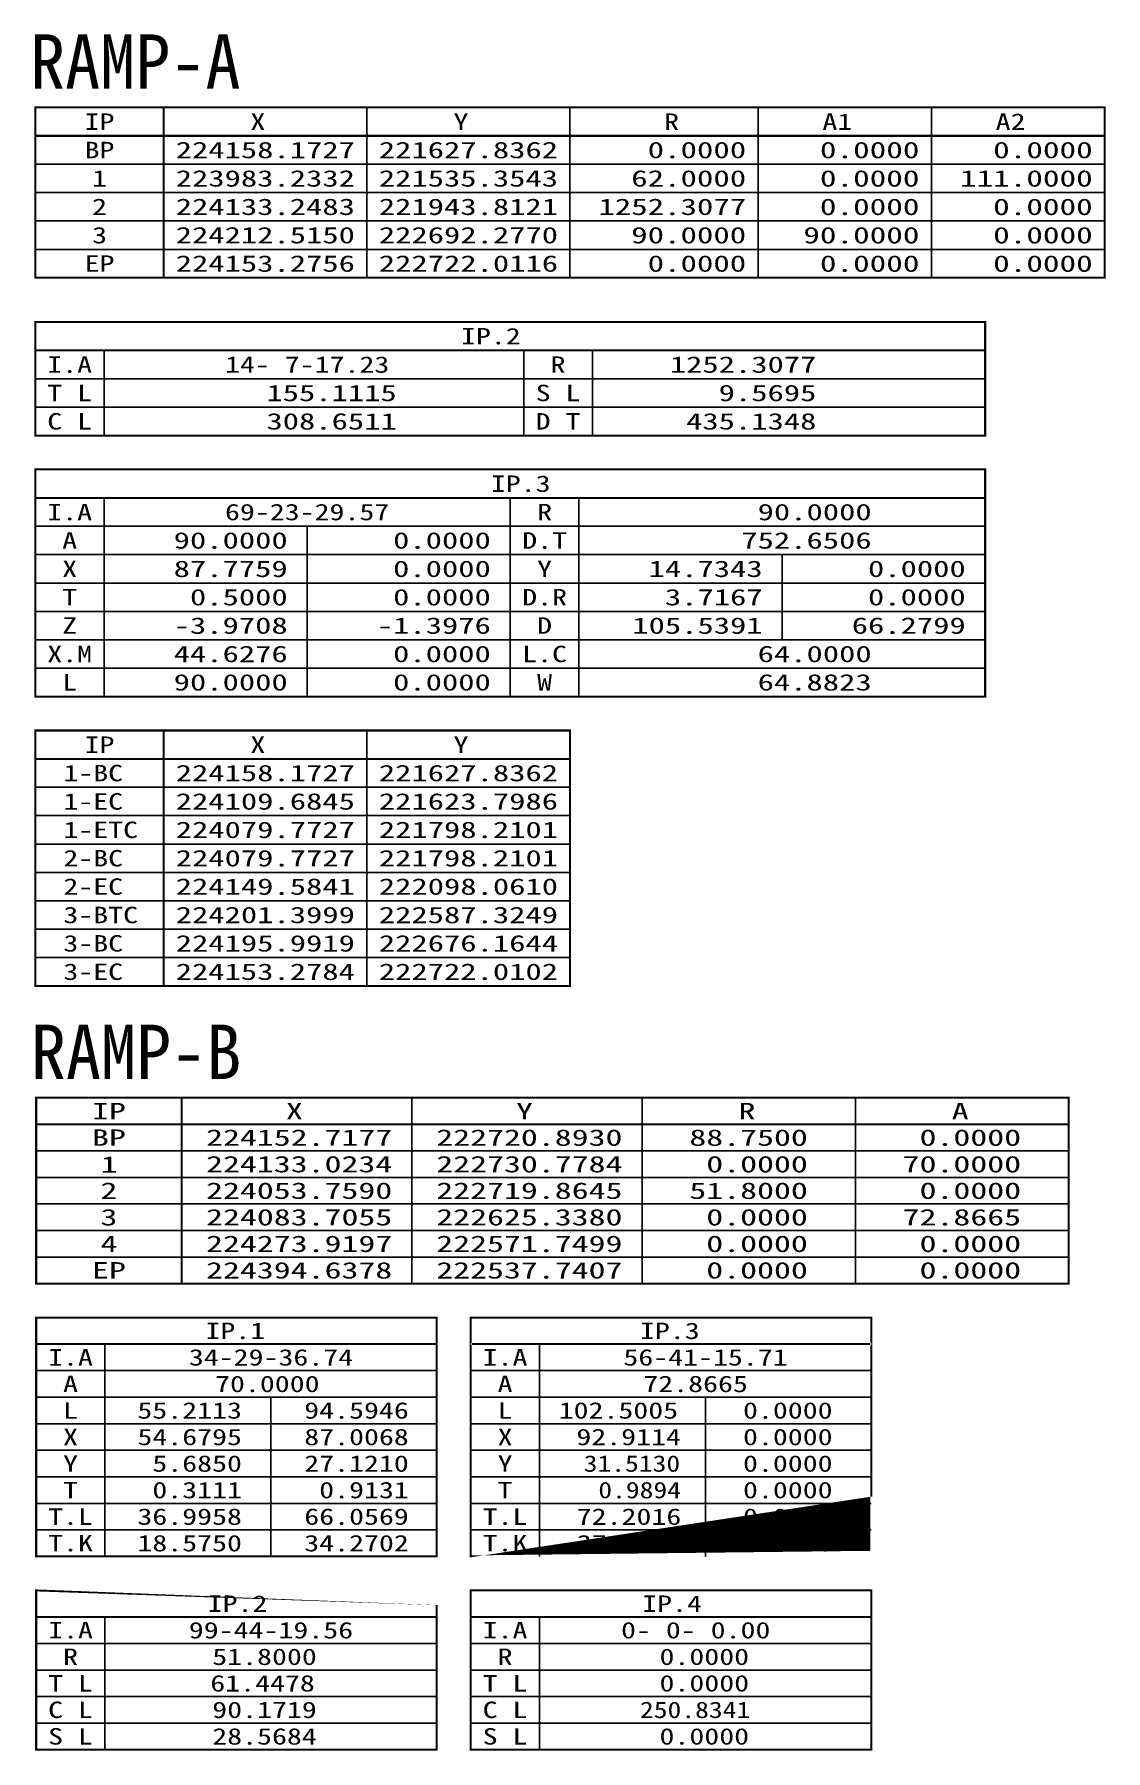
# Model space of a CAD drawing. Extents: x 221399 to 223677, y 223629 to 224581.
# Drawn here: x 223038 to 223354, y 224069 to 224575 of the extents above; entities that cross this region are included whole.
import ezdxf
from ezdxf.enums import TextEntityAlignment as Align

# ---------------------------------------------------------------- set-up
doc = ezdxf.new("R2010")
doc.units = 0
doc.header["$MEASUREMENT"] = 0
for name, color, linetype in [('CA-TABL-LIN1', 4, 'CONTINUOUS'), ('CA-TABL-LIN2', 1, 'CONTINUOUS'), ('CA-TABL-TEX1', 6, 'CONTINUOUS'), ('CA-TABL-TEX2', 3, 'CONTINUOUS'), ('CZ-TEX1', 6, 'CONTINUOUS')]:
    doc.layers.add(name, color=color, linetype=linetype)
doc.styles.add('GHS', font='DotumChe.ttf')

msp = doc.modelspace()

# ---------------------------------------------------------------- linework, layer by layer
at = {"layer": 'CA-TABL-LIN1'}
for points, const_width in [([(223353.6416223834, 224502.9861694011), (223038.6016223834, 224502.9861694011), (223038.6016223834, 224553.1461694011), (223353.6416223834, 224553.1461694011)], 0.6000000000000001), ([(223318.4416223834, 224456.5103410801), (223038.6016223834, 224456.5103410801), (223038.6016223834, 224489.9503410801), (223318.4416223834, 224489.9503410801)], 0.6000000000000001), ([(223318.4416223834, 224379.6303410801), (223038.6016223834, 224379.6303410801), (223038.6016223834, 224446.5103410801), (223318.4416223834, 224446.5103410801)], 0.6000000000000001), ([(223196.1216223834, 224294.3903410801), (223038.6016223834, 224294.3903410801), (223038.6016223834, 224369.6303410801), (223196.1216223834, 224369.6303410801)], 0.6000000000000001), ([(223038.8496547969, 224126.345676529), (223038.8496547969, 224196.7118303751), (223156.871366525, 224196.7118303753), (223156.871366525, 224126.3456765292)], 0.6), ([(223166.871366525, 224126.3456765291), (223166.871366525, 224196.7118303753), (223284.893078253, 224196.7118303753), (223284.8930782531, 224126.3456765293)], 0.6), ([(223038.8496547969, 224116.345676529), (223156.871366525, 224116.3456765292), (223156.8713665249, 224069.4349072985), (223038.8496547969, 224069.4349072984)], 0.6), ([(223166.871366525, 224116.3456765291), (223284.893078253, 224116.3456765292), (223284.893078253, 224069.4349072985), (223166.871366525, 224069.4349072984)], 0.6)]:
    msp.add_lwpolyline(points, close=True, dxfattribs=dict(at, const_width=const_width))
for points, const_width in [([(223038.6016223834, 224544.7861694011), (223353.6416223834, 224544.7861694011)], 0.6000000000000001), ([(223038.6016223834, 224481.5903410801), (223318.4416223834, 224481.5903410801)], 0.6000000000000001), ([(223038.6016223834, 224438.1503410801), (223318.4416223834, 224438.1503410801)], 0.6000000000000001), ([(223038.6016223834, 224361.2703410801), (223196.1216223834, 224361.2703410801)], 0.6000000000000001), ([(223038.8496547969, 224206.7118303752), (223038.849654797, 224261.4410611442), (223343.0451598528, 224261.4410611442), (223343.0451598529, 224206.7118303751), (223038.8496547969, 224206.7118303751)], 0.6000000000000001), ([(223038.849654797, 224253.6225996058), (223343.0451598528, 224253.6225996056)], 0.6000000000000001), ([(223038.8496547969, 224188.8933688367), (223156.871366525, 224188.8933688367)], 0.6), ([(223166.871366525, 224188.8933688368), (223284.893078253, 224188.8933688368)], 0.6), ([(223038.8496547969, 224108.5272149906), (223156.8713665249, 224108.5272149906)], 0.6), ([(223166.871366525, 224108.5272149907), (223284.893078253, 224108.5272149907)], 0.6)]:
    msp.add_lwpolyline(points, dxfattribs=dict(at, const_width=const_width))
at = {"layer": 'CA-TABL-LIN2'}
for p, q in [((223136.2816223834, 224553.1461694011), (223136.2816223834, 224502.9861694011)), ((223196.1216223834, 224553.1461694011), (223196.1216223834, 224502.9861694011)), ((223251.5616223834, 224553.1461694011), (223251.5616223834, 224502.9861694011)), ((223302.6016223834, 224553.1461694011), (223302.6016223834, 224502.9861694011)), ((223038.6016223834, 224536.4261694011), (223353.6416223834, 224536.4261694011)), ((223038.6016223834, 224528.0661694011), (223353.6416223834, 224528.0661694011)), ((223038.6016223834, 224519.7061694011), (223353.6416223834, 224519.7061694011)), ((223038.6016223834, 224511.3461694011), (223353.6416223834, 224511.3461694011)), ((223353.6416223834, 224502.9861694011), (223038.6016223834, 224502.9861694011)), ((223058.8416223834, 224481.5903410801), (223058.8416223834, 224456.5103410801)), ((223038.6016223834, 224473.2303410801), (223318.4416223834, 224473.2303410801)), ((223038.6016223834, 224464.8703410801), (223318.4416223834, 224464.8703410801)), ((223318.4416223834, 224456.5103410801), (223038.6016223834, 224456.5103410801)), ((223058.8416223834, 224438.1503410801), (223058.8416223834, 224379.6303410801)), ((223178.5216223834, 224438.1503410801), (223178.5216223834, 224379.6303410801)), ((223198.7616223833, 224438.1503410801), (223198.7616223833, 224379.6303410801)), ((223038.6016223834, 224429.7903410801), (223318.4416223834, 224429.7903410801)), ((223118.6816223834, 224429.7903410801), (223118.6816223834, 224379.6303410801)), ((223038.6016223834, 224421.4303410801), (223318.4416223834, 224421.4303410801)), ((223258.6016223834, 224421.4303410801), (223258.6016223834, 224396.3503410801)), ((223038.6016223834, 224413.0703410801), (223318.4416223834, 224413.0703410801)), ((223038.6016223834, 224404.7103410801), (223318.4416223834, 224404.7103410801)), ((223038.6016223834, 224396.3503410801), (223318.4416223834, 224396.3503410801)), ((223038.6016223834, 224387.9903410801), (223318.4416223834, 224387.9903410801)), ((223318.4416223834, 224379.6303410801), (223038.6016223834, 224379.6303410801)), ((223136.2816223834, 224369.6303410801), (223136.2816223834, 224294.3903410801)), ((223038.6016223834, 224352.9103410801), (223196.1216223834, 224352.9103410801)), ((223038.6016223834, 224344.5503410801), (223196.1216223834, 224344.5503410801)), ((223038.6016223834, 224336.1903410801), (223196.1216223834, 224336.1903410801)), ((223038.6016223834, 224327.8303410801), (223196.1216223834, 224327.8303410801)), ((223038.6016223834, 224319.4703410801), (223196.1216223834, 224319.4703410801)), ((223038.6016223834, 224311.1103410801), (223196.1216223834, 224311.1103410801)), ((223038.6016223834, 224302.7503410801), (223196.1216223834, 224302.7503410801)), ((223196.1216223834, 224294.3903410801), (223038.6016223834, 224294.3903410801)), ((223149.5568713911, 224261.4410611442), (223149.556871391, 224206.7118303751)), ((223217.377508584, 224261.4410611442), (223217.3775085838, 224206.711830375)), ((223280.2113342183, 224261.4410611443), (223280.2113342183, 224206.711830375)), ((223038.8496547969, 224245.8041380672), (223343.0451598528, 224245.8041380672)), ((223343.0451598528, 224237.9856765288), (223038.8496547969, 224237.9856765288)), ((223038.8496547969, 224237.9856765288), (223343.0451598528, 224237.9856765288)), ((223343.0451598528, 224230.1672149903), (223038.8496547969, 224230.1672149904)), ((223038.8496547969, 224230.1672149904), (223343.0451598528, 224230.1672149903)), ((223038.849654797, 224222.348753452), (223343.0451598528, 224222.3487534519)), ((223038.8496547969, 224214.5302919136), (223343.0451598528, 224214.5302919135)), ((223038.8496547969, 224181.0749072982), (223156.871366525, 224181.0749072981)), ((223166.871366525, 224181.0749072983), (223284.893078253, 224181.0749072983)), ((223038.8496547969, 224173.2564457598), (223156.871366525, 224173.2564457598)), ((223107.9808479963, 224173.2564457598), (223107.9808479964, 224126.3456765291)), ((223166.871366525, 224173.2564457599), (223284.893078253, 224173.2564457599)), ((223236.0025597244, 224173.2564457599), (223236.0025597244, 224126.3456765293)), ((223038.8496547969, 224165.4379842213), (223156.871366525, 224165.4379842214)), ((223166.871366525, 224165.4379842214), (223284.893078253, 224165.4379842215)), ((223038.8496547969, 224157.6195226829), (223156.871366525, 224157.6195226829)), ((223166.8713665249, 224157.619522683), (223284.893078253, 224157.6195226831)), ((223038.8496547969, 224149.8010611444), (223156.871366525, 224149.8010611445)), ((223166.871366525, 224149.8010611445), (223284.893078253, 224149.8010611446)), ((223038.8496547969, 224141.9825996059), (223156.871366525, 224141.982599606)), ((223166.8713665249, 224141.982599606), (223284.893078253, 224141.982599606)), ((223156.871366525, 224134.1641380675), (223038.8496547969, 224134.1641380675)), ((223038.8496547969, 224134.1641380675), (223156.8713665248, 224134.1641380676)), ((223166.871366525, 224134.1641380676), (223284.8930782528, 224134.1641380677)), ((223284.893078253, 224134.1641380676), (223166.871366525, 224134.1641380676)), ((223038.8496547969, 224100.7087534522), (223156.871366525, 224100.7087534521)), ((223166.871366525, 224100.7087534522), (223284.893078253, 224100.7087534521)), ((223038.8496547969, 224092.8902919137), (223156.871366525, 224092.8902919137)), ((223166.871366525, 224092.8902919137), (223284.893078253, 224092.8902919138)), ((223038.8496547969, 224085.0718303752), (223156.871366525, 224085.0718303753)), ((223166.871366525, 224085.0718303753), (223284.893078253, 224085.0718303754)), ((223038.8496547969, 224077.2533688368), (223156.871366525, 224077.2533688369)), ((223166.871366525, 224077.2533688369), (223284.893078253, 224077.2533688369))]:
    msp.add_line(p, q, dxfattribs=at)
at = {"layer": 'CA-TABL-LIN2', "const_width": 0.6000000000000001}
for points in [[(223076.4416223834, 224553.1461694011), (223076.4416223834, 224502.9861694011)], [(223076.4416223834, 224369.6303410801), (223076.4416223834, 224294.3903410801)], [(223081.7362341984, 224261.4410611442), (223081.7362341985, 224206.7118303751)]]:
    msp.add_lwpolyline(points, dxfattribs=at)
at = {"layer": 'CA-TABL-LIN2'}
for points in [[(223182.4816223834, 224481.5903410801), (223182.4816223834, 224456.5103410801)], [(223202.7216223834, 224481.5903410801), (223202.7216223834, 224456.5103410801)], [(223059.0903294679, 224188.8933688367), (223059.0903294679, 224126.3456765291)], [(223187.1120411959, 224188.8933688368), (223187.1120411959, 224126.3456765293)], [(223059.0903294678, 224108.5272149906), (223059.0903294678, 224069.4349072983)], [(223187.1120411958, 224108.5272149907), (223187.1120411958, 224069.4349072984)]]:
    msp.add_lwpolyline(points, dxfattribs=at)

# ---------------------------------------------------------------- texts
at = {"layer": 'CA-TABL-TEX1', "style": 'GHS'}
for s, height, width, p, p2 in [('IP', 4.840000000000001, 1.3334517045481, (223053.1216223834, 224546.5461694011), (223061.9216223834, 224546.5461694011)), ('X', 4.840000000000001, 1.33345170455251, (223101.9616223834, 224546.5461694011), (223106.3616223834, 224546.5461694011)), ('Y', 4.840000000000001, 1.33345170455251, (223161.8016223834, 224546.5461694011), (223166.2016223834, 224546.5461694011)), ('R', 4.840000000000001, 1.33345170454369, (223223.8416223834, 224546.5461694011), (223228.2416223834, 224546.5461694011)), ('A1', 4.840000000000001, 1.33345170454369, (223270.4816223834, 224546.5461694011), (223279.2816223834, 224546.5461694011)), ('A2', 4.840000000000001, 1.33345170454369, (223321.5216223834, 224546.5461694011), (223330.3216223834, 224546.5461694011)), ('IP.2', 4.840000000000001, 1.333451704545895, (223164.0016223834, 224483.3503410801), (223181.6016223834, 224483.3503410801)), ('IP.3', 4.840000000000001, 1.333451704545895, (223172.8016223834, 224439.9103410801), (223190.4016223834, 224439.9103410801)), ('IP', 4.840000000000001, 1.33345170454369, (223053.1216223834, 224363.0303410801), (223061.9216223834, 224363.0303410801)), ('X', 4.840000000000001, 1.33345170454369, (223101.9616223834, 224363.0303410801), (223106.3616223834, 224363.0303410801)), ('Y', 4.840000000000001, 1.33345170455251, (223161.8016223834, 224363.0303410801), (223166.2016223834, 224363.0303410801)), ('R', 4.840000000002329, 1.511289175642168, (223245.7618886952, 224255.1118303752), (223250.7487002536, 224255.1118303752)), ('A', 4.840000000002329, 1.511289175642168, (223308.5957143297, 224255.111830375), (223313.5825258881, 224255.111830375)), ('IP.1', 4.840000000002329, 1.333496153204031, (223088.7135114637, 224190.3825996059), (223106.314098134, 224190.3825996059)), ('IP.3', 4.840000000002329, 1.333496153206236, (223216.7352231918, 224190.382599606), (223234.335809862, 224190.382599606)), ('IP.4', 4.840000000002329, 1.333496153201826, (223217.3901527012, 224110.01644576), (223234.9907393714, 224110.01644576))]:
    msp.add_text(s, height=height, dxfattribs=dict(at, width=width)).set_placement(p, p2, align=Align.FIT)
for s, height, rotation, width, p, p2 in [('IP', 4.839999999990687, 359.9999999996656, 1.511289175619343, (223055.3061341611, 224255.111830375), (223065.2797572778, 224255.1118303749)), ('X', 4.839999999990687, 359.9999999986624, 1.511289175610522, (223112.4219576951, 224255.111830375), (223117.4087692534, 224255.1118303749)), ('Y', 4.840000000002329, 1.337549360626313e-09, 1.511289175598067, (223180.242594888, 224255.1118303749), (223185.2294064463, 224255.111830375)), ('IP.2', 4.840000000002329, 359.9999999998105, 1.333496153201826, (223089.3684409732, 224110.01644576), (223106.9690276434, 224110.0164457599))]:
    msp.add_text(s, height=height, rotation=rotation, dxfattribs=dict(at, width=width)).set_placement(p, p2, align=Align.FIT)
at = {"layer": 'CA-TABL-TEX2', "style": 'GHS'}
for s, height, width, p, p2 in [('BP', 4.840000000000001, 1.3334517045481, (223053.1216223834, 224538.1861694011), (223061.9216223834, 224538.1861694011)), ('224158.1727', 4.840000000000001, 1.45467458677734, (223079.9616223834, 224538.1861694011), (223132.7616223834, 224538.1861694011)), ('221627.8362', 4.840000000000001, 1.45467458677734, (223139.8016223834, 224538.1861694011), (223192.6016223834, 224538.1861694011)), ('    0.0000', 4.840000000000001, 1.466796874999823, (223199.6416223834, 224538.1861694011), (223248.0416223834, 224538.1861694011)), ('   0.0000', 4.840000000000001, 1.481613005050505, (223255.0816223834, 224538.1861694011), (223299.0816223834, 224538.1861694011)), ('   0.0000', 4.840000000000001, 1.481613005050505, (223306.1216223834, 224538.1861694011), (223350.1216223834, 224538.1861694011)), ('1', 4.840000000000001, 1.33345170454369, (223055.3216223834, 224529.8261694011), (223059.7216223834, 224529.8261694011)), ('223983.2332', 4.840000000000001, 1.45467458677734, (223079.9616223834, 224529.8261694011), (223132.7616223834, 224529.8261694011)), ('221535.3543', 4.840000000000001, 1.45467458677734, (223139.8016223834, 224529.8261694011), (223192.6016223834, 224529.8261694011)), ('   62.0000', 4.840000000000001, 1.466796874999823, (223199.6416223834, 224529.8261694011), (223248.0416223834, 224529.8261694011)), ('   0.0000', 4.840000000000001, 1.481613005050505, (223255.0816223834, 224529.8261694011), (223299.0816223834, 224529.8261694011)), (' 111.0000', 4.840000000000001, 1.481613005050505, (223306.1216223834, 224529.8261694011), (223350.1216223834, 224529.8261694011)), ('2', 4.840000000000001, 1.33345170454369, (223055.3216223834, 224521.4661694011), (223059.7216223834, 224521.4661694011)), ('224133.2483', 4.840000000000001, 1.45467458677734, (223079.9616223834, 224521.4661694011), (223132.7616223834, 224521.4661694011)), ('221943.8121', 4.840000000000001, 1.45467458677734, (223139.8016223834, 224521.4661694011), (223192.6016223834, 224521.4661694011)), (' 1252.3077', 4.840000000000001, 1.466796874999823, (223199.6416223834, 224521.4661694011), (223248.0416223834, 224521.4661694011)), ('   0.0000', 4.840000000000001, 1.481613005050505, (223255.0816223834, 224521.4661694011), (223299.0816223834, 224521.4661694011)), ('   0.0000', 4.840000000000001, 1.481613005050505, (223306.1216223834, 224521.4661694011), (223350.1216223834, 224521.4661694011)), ('3', 4.840000000000001, 1.33345170454369, (223055.3216223834, 224513.1061694011), (223059.7216223834, 224513.1061694011)), ('224212.5150', 4.840000000000001, 1.45467458677734, (223079.9616223834, 224513.1061694011), (223132.7616223834, 224513.1061694011)), ('222692.2770', 4.840000000000001, 1.45467458677734, (223139.8016223834, 224513.1061694011), (223192.6016223834, 224513.1061694011)), ('   90.0000', 4.840000000000001, 1.466796874999823, (223199.6416223834, 224513.1061694011), (223248.0416223834, 224513.1061694011)), ('  90.0000', 4.840000000000001, 1.481613005050505, (223255.0816223834, 224513.1061694011), (223299.0816223834, 224513.1061694011)), ('   0.0000', 4.840000000000001, 1.481613005050505, (223306.1216223834, 224513.1061694011), (223350.1216223834, 224513.1061694011)), ('EP', 4.840000000000001, 1.3334517045481, (223053.1216223834, 224504.7461694011), (223061.9216223834, 224504.7461694011)), ('224153.2756', 4.840000000000001, 1.45467458677734, (223079.9616223834, 224504.7461694011), (223132.7616223834, 224504.7461694011)), ('222722.0116', 4.840000000000001, 1.45467458677734, (223139.8016223834, 224504.7461694011), (223192.6016223834, 224504.7461694011)), ('    0.0000', 4.840000000000001, 1.466796874999823, (223199.6416223834, 224504.7461694011), (223248.0416223834, 224504.7461694011)), ('   0.0000', 4.840000000000001, 1.481613005050505, (223255.0816223834, 224504.7461694011), (223299.0816223834, 224504.7461694011)), ('   0.0000', 4.840000000000001, 1.481613005050505, (223306.1216223834, 224504.7461694011), (223350.1216223834, 224504.7461694011)), ('I.A', 4.840000000000001, 1.33345170454663, (223042.1216223834, 224474.9903410801), (223055.3216223834, 224474.9903410801)), ('14- 7-17.23', 4.840000000000001, 1.333451704545294, (223094.4816223834, 224474.9903410801), (223142.8816223834, 224474.9903410801)), ('14- 7-17.23', 4.840000000000001, 1.333451704545294, (223094.4816223834, 224474.9903410801), (223142.8816223834, 224474.9903410801)), ('R', 4.840000000000001, 1.33345170454369, (223190.4016223834, 224474.9903410801), (223194.8016223834, 224474.9903410801)), ('  1252.3077', 4.840000000000001, 1.45467458677734, (223215.9216223834, 224474.9903410801), (223268.7216223834, 224474.9903410801)), ('T L', 4.840000000000001, 1.33345170454663, (223042.1216223834, 224466.6303410801), (223055.3216223834, 224466.6303410801)), ('   155.1115', 4.840000000000001, 1.454674586776538, (223092.2816223834, 224466.6303410801), (223145.0816223834, 224466.6303410801)), ('S L', 4.840000000000001, 1.33345170454369, (223186.0016223834, 224466.6303410801), (223199.2016223833, 224466.6303410801)), ('     9.5695', 4.840000000000001, 1.45467458677734, (223215.9216223834, 224466.6303410801), (223268.7216223834, 224466.6303410801)), ('C L', 4.840000000000001, 1.33345170454663, (223042.1216223834, 224458.2703410801), (223055.3216223834, 224458.2703410801)), ('   308.6511', 4.840000000000001, 1.454674586776538, (223092.2816223834, 224458.2703410801), (223145.0816223834, 224458.2703410801)), ('D T', 4.840000000000001, 1.33345170454369, (223186.0016223834, 224458.2703410801), (223199.2016223833, 224458.2703410801)), ('   435.1348', 4.840000000000001, 1.45467458677734, (223215.9216223834, 224458.2703410801), (223268.7216223834, 224458.2703410801)), ('I.A', 4.840000000000001, 1.33345170454663, (223042.1216223834, 224431.5503410801), (223055.3216223834, 224431.5503410801)), ('69-23-29.57', 4.840000000000001, 1.333451704545294, (223094.4816223834, 224431.5503410801), (223142.8816223834, 224431.5503410801)), ('69-23-29.57', 4.840000000000001, 1.333451704545294, (223094.4816223834, 224431.5503410801), (223142.8816223834, 224431.5503410801)), ('R', 4.840000000000001, 1.33345170454369, (223186.4416223834, 224431.5503410801), (223190.8416223834, 224431.5503410801)), ('    90.0000', 4.840000000000001, 1.45467458677734, (223232.2016223833, 224431.5503410801), (223285.0016223834, 224431.5503410801)), ('A', 4.840000000000001, 1.33345170455251, (223046.5216223834, 224423.1903410801), (223050.9216223834, 224423.1903410801)), ('    90.0000', 4.840000000000001, 1.454674586776538, (223060.1616223834, 224423.1903410801), (223112.9616223834, 224423.1903410801)), ('     0.0000', 4.840000000000001, 1.454674586776538, (223120.0016223834, 224423.1903410801), (223172.8016223834, 224423.1903410801)), ('D.T', 4.840000000000001, 1.33345170454369, (223182.0416223834, 224423.1903410801), (223195.2416223834, 224423.1903410801)), ('   752.6506', 4.840000000000001, 1.45467458677734, (223232.2016223833, 224423.1903410801), (223285.0016223834, 224423.1903410801)), ('X', 4.840000000000001, 1.33345170455251, (223046.5216223834, 224414.8303410801), (223050.9216223834, 224414.8303410801)), ('    87.7759', 4.840000000000001, 1.454674586776538, (223060.1616223834, 224414.8303410801), (223112.9616223834, 224414.8303410801)), ('     0.0000', 4.840000000000001, 1.454674586776538, (223120.0016223834, 224414.8303410801), (223172.8016223834, 224414.8303410801)), ('Y', 4.840000000000001, 1.33345170454369, (223186.4416223834, 224414.8303410801), (223190.8416223834, 224414.8303410801)), ('    14.7343', 4.840000000000001, 1.45467458677734, (223200.0816223834, 224414.8303410801), (223252.8816223834, 224414.8303410801)), ('     0.0000', 4.840000000000001, 1.45467458677734, (223259.9216223834, 224414.8303410801), (223312.7216223834, 224414.8303410801)), ('T', 4.840000000000001, 1.33345170455251, (223046.5216223834, 224406.4703410801), (223050.9216223834, 224406.4703410801)), ('     0.5000', 4.840000000000001, 1.454674586776538, (223060.1616223834, 224406.4703410801), (223112.9616223834, 224406.4703410801)), ('     0.0000', 4.840000000000001, 1.454674586776538, (223120.0016223834, 224406.4703410801), (223172.8016223834, 224406.4703410801)), ('D.R', 4.840000000000001, 1.33345170454369, (223182.0416223834, 224406.4703410801), (223195.2416223834, 224406.4703410801)), ('     3.7167', 4.840000000000001, 1.45467458677734, (223200.0816223834, 224406.4703410801), (223252.8816223834, 224406.4703410801)), ('     0.0000', 4.840000000000001, 1.45467458677734, (223259.9216223834, 224406.4703410801), (223312.7216223834, 224406.4703410801)), ('Z', 4.840000000000001, 1.33345170455251, (223046.5216223834, 224398.1103410801), (223050.9216223834, 224398.1103410801)), ('    -3.9708', 4.840000000000001, 1.454674586776538, (223060.1616223834, 224398.1103410801), (223112.9616223834, 224398.1103410801)), ('    -1.3976', 4.840000000000001, 1.454674586776538, (223120.0016223834, 224398.1103410801), (223172.8016223834, 224398.1103410801)), ('D', 4.840000000000001, 1.33345170454369, (223186.4416223834, 224398.1103410801), (223190.8416223834, 224398.1103410801)), ('   105.5391', 4.840000000000001, 1.45467458677734, (223200.0816223834, 224398.1103410801), (223252.8816223834, 224398.1103410801)), ('    66.2799', 4.840000000000001, 1.45467458677734, (223259.9216223834, 224398.1103410801), (223312.7216223834, 224398.1103410801)), ('X.M', 4.840000000000001, 1.33345170454663, (223042.1216223834, 224389.7503410801), (223055.3216223834, 224389.7503410801)), ('    44.6276', 4.840000000000001, 1.454674586776538, (223060.1616223834, 224389.7503410801), (223112.9616223834, 224389.7503410801)), ('     0.0000', 4.840000000000001, 1.454674586776538, (223120.0016223834, 224389.7503410801), (223172.8016223834, 224389.7503410801)), ('L.C', 4.840000000000001, 1.33345170454369, (223182.0416223834, 224389.7503410801), (223195.2416223834, 224389.7503410801)), ('    64.0000', 4.840000000000001, 1.45467458677734, (223232.2016223833, 224389.7503410801), (223285.0016223834, 224389.7503410801)), ('L', 4.840000000000001, 1.33345170455251, (223046.5216223834, 224381.3903410801), (223050.9216223834, 224381.3903410801)), ('    90.0000', 4.840000000000001, 1.454674586776538, (223060.1616223834, 224381.3903410801), (223112.9616223834, 224381.3903410801)), ('     0.0000', 4.840000000000001, 1.454674586776538, (223120.0016223834, 224381.3903410801), (223172.8016223834, 224381.3903410801)), ('W', 4.840000000000001, 1.33345170454369, (223186.4416223834, 224381.3903410801), (223190.8416223834, 224381.3903410801)), ('    64.8823', 4.840000000000001, 1.45467458677734, (223232.2016223833, 224381.3903410801), (223285.0016223834, 224381.3903410801)), ('  1-BC', 4.840000000000001, 1.33345170454516, (223038.0596105804, 224354.6703410801), (223064.4596105804, 224354.6703410801)), ('224158.1727', 4.840000000000001, 1.45467458677734, (223079.9616223834, 224354.6703410801), (223132.7616223834, 224354.6703410801)), ('221627.8362', 4.840000000000001, 1.45467458677734, (223139.8016223834, 224354.6703410801), (223192.6016223834, 224354.6703410801)), ('  1-EC', 4.840000000000001, 1.33345170454516, (223038.0596105804, 224346.3103410801), (223064.4596105804, 224346.3103410801)), ('224109.6845', 4.840000000000001, 1.45467458677734, (223079.9616223834, 224346.3103410801), (223132.7616223834, 224346.3103410801)), ('221623.7986', 4.840000000000001, 1.45467458677734, (223139.8016223834, 224346.3103410801), (223192.6016223834, 224346.3103410801)), ('  1-ETC', 4.840000000000001, 1.33345170454495, (223038.0596105804, 224337.9503410801), (223068.8596105804, 224337.9503410801)), ('224079.7727', 4.840000000000001, 1.45467458677734, (223079.9616223834, 224337.9503410801), (223132.7616223834, 224337.9503410801)), ('221798.2101', 4.840000000000001, 1.45467458677734, (223139.8016223834, 224337.9503410801), (223192.6016223834, 224337.9503410801)), ('  2-BC', 4.840000000000001, 1.33345170454516, (223038.0596105804, 224329.5903410801), (223064.4596105804, 224329.5903410801)), ('224079.7727', 4.840000000000001, 1.45467458677734, (223079.9616223834, 224329.5903410801), (223132.7616223834, 224329.5903410801)), ('221798.2101', 4.840000000000001, 1.45467458677734, (223139.8016223834, 224329.5903410801), (223192.6016223834, 224329.5903410801)), ('  2-EC', 4.840000000000001, 1.33345170454516, (223038.0596105804, 224321.2303410801), (223064.4596105804, 224321.2303410801)), ('224149.5841', 4.840000000000001, 1.45467458677734, (223079.9616223834, 224321.2303410801), (223132.7616223834, 224321.2303410801)), ('222098.0610', 4.840000000000001, 1.45467458677734, (223139.8016223834, 224321.2303410801), (223192.6016223834, 224321.2303410801)), ('  3-BTC', 4.840000000000001, 1.33345170454495, (223038.0596105804, 224312.8703410801), (223068.8596105804, 224312.8703410801)), ('224201.3999', 4.840000000000001, 1.45467458677734, (223079.9616223834, 224312.8703410801), (223132.7616223834, 224312.8703410801)), ('222587.3249', 4.840000000000001, 1.45467458677734, (223139.8016223834, 224312.8703410801), (223192.6016223834, 224312.8703410801)), ('  3-BC', 4.840000000000001, 1.33345170454516, (223038.0596105804, 224304.5103410801), (223064.4596105804, 224304.5103410801)), ('224195.9919', 4.840000000000001, 1.45467458677734, (223079.9616223834, 224304.5103410801), (223132.7616223834, 224304.5103410801)), ('222676.1644', 4.840000000000001, 1.45467458677734, (223139.8016223834, 224304.5103410801), (223192.6016223834, 224304.5103410801)), ('  3-EC', 4.840000000000001, 1.33345170454516, (223038.0596105804, 224296.1503410801), (223064.4596105804, 224296.1503410801)), ('224153.2784', 4.840000000000001, 1.45467458677734, (223079.9616223834, 224296.1503410801), (223132.7616223834, 224296.1503410801)), ('222722.0102', 4.840000000000001, 1.45467458677734, (223139.8016223834, 224296.1503410801), (223192.6016223834, 224296.1503410801)), ('BP', 4.840000000002329, 1.511289175620118, (223055.3061341611, 224247.2933688365), (223065.2797572778, 224247.2933688365)), ('224152.7177 ', 4.840000000002329, 1.511289175601743, (223088.9033409773, 224247.2933688365), (223148.7450796768, 224247.2933688365)), ('222720.8930 ', 4.840000000002329, 1.511289175605418, (223156.72397817, 224247.2933688364), (223216.5657168696, 224247.2933688364)), ('   88.7500 ', 4.840000000002329, 1.51128917560368, (223216.3252538645, 224247.2933688366), (223271.1801810057, 224247.2933688366)), ('    0.0000 ', 4.840000000002329, 1.511289175600473, (223279.1590794988, 224247.2933688363), (223334.01400664, 224247.2933688363)), ('1', 4.840000000002329, 1.511289175562787, (223057.8423815542, 224239.3694879499), (223062.8291931124, 224239.3694879499)), ('224133.0234 ', 4.839999999990687, 1.511289175604642, (223088.9033409773, 224239.474907298), (223148.7450796768, 224239.474907298)), ('222730.7784 ', 4.840000000002329, 1.511289175603212, (223156.72397817, 224239.4749072979), (223216.5657168695, 224239.474907298)), ('    0.0000 ', 4.840000000002329, 1.51128917560368, (223216.3252538643, 224239.474907298), (223271.1801810056, 224239.474907298)), ('   70.0000 ', 4.840000000002329, 1.511289175601275, (223279.159079499, 224239.4749072981), (223334.0140066402, 224239.4749072981)), ('224053.7590 ', 4.840000000002329, 1.511289175600272, (223088.9033409773, 224231.6564457596), (223148.7450796767, 224231.6564457596)), ('222719.8645 ', 4.840000000002329, 1.511289175602477, (223156.72397817, 224231.6564457595), (223216.5657168695, 224231.6564457595)), ('   51.8000 ', 4.839999999990687, 1.511289175605711, (223216.3252538645, 224231.6564457596), (223271.1801810057, 224231.6564457596)), ('224083.7055 ', 4.840000000002329, 1.511289175603212, (223088.9033409773, 224223.837984221), (223148.7450796769, 224223.837984221)), ('222625.3380 ', 4.839999999990687, 1.511289175607582, (223156.72397817, 224223.8379842209), (223216.5657168696, 224223.8379842209)), ('   72.8665 ', 4.839999999990687, 1.51128917560491, (223279.159079499, 224223.8379842212), (223334.0140066402, 224223.8379842213)), ('224273.9197 ', 4.839999999990687, 1.511289175606112, (223088.9033409772, 224216.0195226825), (223148.7450796767, 224216.0195226826)), ('222571.7499 ', 4.840000000002329, 1.511289175601743, (223156.7239781699, 224216.0195226824), (223216.5657168694, 224216.0195226825)), ('    0.0000 ', 4.840000000002329, 1.511289175600473, (223216.3252538643, 224216.0195226828), (223271.1801810055, 224216.0195226828)), ('224394.6378 ', 4.839999999990687, 1.511289175606112, (223088.9033409772, 224208.2010611442), (223148.7450796767, 224208.2010611442)), ('222537.7407 ', 4.840000000002329, 1.511289175601743, (223156.7239781699, 224208.2010611441), (223216.5657168694, 224208.2010611441)), ('    0.0000 ', 4.840000000002329, 1.511289175601275, (223216.3252538643, 224208.2010611442), (223271.1801810055, 224208.2010611442)), ('56-41-15.71', 4.840000000002329, 1.333496153209644, (223211.8528369433, 224182.5641380676), (223260.2544502866, 224182.5641380676)), ('A', 4.840000000002329, 1.333496153221672, (223046.7699187987, 224174.745676529), (223051.1700654663, 224174.745676529)), ('    70.0000 ', 4.840000000002329, 1.333496153209176, (223073.9479712302, 224174.7456765295), (223126.7497312411, 224174.7456765295)), ('A', 4.840000000002329, 1.333496153221672, (223174.7916305267, 224174.7456765291), (223179.1917771943, 224174.7456765291)), ('    72.8665 ', 4.839999999990687, 1.333496153210914, (223200.1267557351, 224174.7456765296), (223252.9285157459, 224174.7456765296)), ('L', 4.840000000002329, 1.333496153221672, (223046.7699187987, 224166.9272149905), (223051.1700654663, 224166.9272149905)), ('    55.2113 ', 4.840000000002329, 1.333496153210646, (223051.0696483623, 224166.9272149911), (223103.8714083732, 224166.9272149911)), ('    94.5946 ', 4.839999999990687, 1.333496153211649, (223100.2285556115, 224166.9272149907), (223153.0303156223, 224166.9272149907)), ('L', 4.840000000002329, 1.333496153221672, (223174.7916305267, 224166.9272149906), (223179.1917771943, 224166.9272149906)), ('    102.5005', 4.840000000002329, 1.333496153210646, (223175.1832641439, 224166.9272149911), (223227.9850241549, 224166.9272149911)), ('     0.0000 ', 4.840000000002329, 1.333496153209911, (223225.0909635283, 224166.9272149908), (223277.8927235392, 224166.9272149908)), ('    54.6795 ', 4.840000000002329, 1.333496153209911, (223051.0696483623, 224159.1087534527), (223103.8714083732, 224159.1087534527)), ('    87.0068 ', 4.840000000002329, 1.333496153209176, (223100.2285556114, 224159.1087534523), (223153.0303156223, 224159.1087534523)), ('X', 4.840000000002329, 1.333496153195211, (223174.7916305268, 224159.1087534523), (223179.1917771943, 224159.1087534523)), ('    92.9114 ', 4.840000000002329, 1.333496153210646, (223180.4000790204, 224159.1087534527), (223233.2018390313, 224159.1087534527)), ('     0.0000 ', 4.840000000002329, 1.333496153209176, (223225.0909635283, 224159.1087534524), (223277.8927235392, 224159.1087534524)), ('Y', 4.840000000002329, 1.333496153195211, (223046.7699187988, 224151.2902919136), (223051.1700654663, 224151.2902919136)), ('     5.6850 ', 4.840000000002329, 1.333496153209176, (223051.0696483623, 224151.2902919143), (223103.8714083732, 224151.2902919143)), ('    27.1210 ', 4.840000000002329, 1.333496153209911, (223100.2285556114, 224151.2902919138), (223153.0303156223, 224151.2902919138)), ('Y', 4.840000000002329, 1.333496153177571, (223174.7916305268, 224151.2902919136), (223179.1917771943, 224151.2902919137)), ('     31.5130 ', 4.840000000002329, 1.230919526040597, (223179.8468438587, 224151.2902919143), (223232.6486038696, 224151.2902919143)), ('     0.0000 ', 4.840000000002329, 1.333496153209176, (223225.0909635284, 224151.2902919137), (223277.8927235392, 224151.2902919139)), ('T', 4.840000000002329, 1.333496153212852, (223046.7699187987, 224143.471830375), (223051.1700654663, 224143.4718303751)), ('     0.3111 ', 4.840000000002329, 1.333496153207706, (223051.0696483623, 224143.4718303758), (223103.8714083731, 224143.4718303758)), ('T', 4.839999999990687, 1.333496153224879, (223174.7916305267, 224143.4718303752), (223179.1917771943, 224143.4718303752)), ('     0.9894  ', 4.839999999990687, 1.2309195260422, (223184.1561825792, 224143.4718303758), (223236.95794259, 224143.4718303758)), ('     0.0000 ', 4.840000000002329, 1.333496153209176, (223225.0909635284, 224143.4718303754), (223277.8927235392, 224143.4718303754)), ('    36.9958 ', 4.839999999990687, 1.333496153212384, (223051.0696483623, 224135.6533688373), (223103.8714083732, 224135.6533688373)), ('    72.2016 ', 4.840000000002329, 1.333496153210646, (223180.5044150312, 224135.6533688374), (223233.3061750421, 224135.6533688374)), ('     0.0000 ', 4.840000000002329, 1.333496153207706, (223225.0909635282, 224135.6533688369), (223277.892723539, 224135.653368837)), ('    18.5750 ', 4.840000000002329, 1.333496153209911, (223051.0696483624, 224127.8349072988), (223103.8714083733, 224127.8349072989)), ('    34.2702 ', 4.840000000002329, 1.333496153209911, (223100.2285556115, 224127.8349072985), (223153.0303156224, 224127.8349072985)), ('     0.0000 ', 4.840000000002329, 1.333496153208441, (223225.0909635282, 224127.8349072985), (223277.8927235391, 224127.8349072986)), ('I.A', 4.840000000002329, 1.333496153215791, (223042.369772131, 224102.1979842214), (223055.5702121338, 224102.1979842214)), ('99-44-19.56', 4.840000000002329, 1.333496153209644, (223083.8311252153, 224102.1979842214), (223132.2327385586, 224102.1979842215)), (' 0- 0- 0.00', 4.839999999990687, 1.333496153213653, (223206.7644314466, 224102.1979842216), (223255.16604479, 224102.1979842216)), ('R', 4.840000000002329, 1.333496153221672, (223046.7699187986, 224094.3795226829), (223051.1700654663, 224094.3795226829)), ('    51.8000 ', 4.840000000002329, 1.333496153209176, (223073.1256952241, 224094.3795226836), (223125.927455235, 224094.3795226836)), ('R', 4.840000000002329, 1.333496153221672, (223174.7916305267, 224094.379522683), (223179.1917771943, 224094.379522683)), ('     0.0000 ', 4.840000000002329, 1.333496153208441, (223200.4892463318, 224094.3795226836), (223253.2910063426, 224094.3795226836)), ('    61.4478 ', 4.839999999990687, 1.333496153213119, (223072.5442717891, 224086.5610611455), (223125.3460317999, 224086.5610611455)), ('     0.0000 ', 4.840000000002329, 1.333496153208441, (223200.4892463318, 224086.5610611451), (223253.2910063426, 224086.5610611451)), ('C L', 4.840000000002329, 1.333496153204031, (223042.3697721309, 224078.7425992114), (223055.5702121336, 224078.7425992114)), ('    90.1719 ', 4.840000000002329, 1.333496153209911, (223073.1256952242, 224078.7425996067), (223125.927455235, 224078.7425996067)), ('C L', 4.839999999990687, 1.333496153218999, (223170.3914838589, 224078.7425992115), (223183.5919238617, 224078.7425992115)), ('    250.8341 ', 4.840000000002329, 1.230919526039918, (223200.4892463318, 224078.7425996067), (223253.2910063427, 224078.7425996067)), ('S L', 4.840000000002329, 1.333496153198151, (223042.369772131, 224070.9241376729), (223055.5702121336, 224070.924137673)), ('    28.5684 ', 4.840000000002329, 1.333496153209911, (223073.1256952241, 224070.9241380683), (223125.927455235, 224070.9241380683)), ('S L', 4.840000000002329, 1.333496153198151, (223170.391483859, 224070.9241376729), (223183.5919238616, 224070.924137673)), ('     0.0000 ', 4.839999999990687, 1.333496153210914, (223200.4892463318, 224070.9241380682), (223253.2910063426, 224070.9241380682))]:
    msp.add_text(s, height=height, dxfattribs=dict(at, width=width)).set_placement(p, p2, align=Align.FIT)
for s, height, rotation, width, p, p2 in [('2', 4.840000000002329, 359.9999999993312, 1.511289175598067, (223057.7995394566, 224231.6564446203), (223062.7863510148, 224231.6564446202)), ('    0.0000 ', 4.840000000002329, 359.9999999999392, 1.511289175601275, (223279.1590794989, 224231.6564457596), (223334.0140066401, 224231.6564457595)), ('3', 4.840000000002329, 359.9999999986624, 1.511289175589247, (223057.7995394567, 224223.8379830818), (223062.7863510149, 224223.8379830817)), ('    0.0000 ', 4.840000000002329, 359.9999999999392, 1.511289175602076, (223216.3252538644, 224223.8379842211), (223271.1801810056, 224223.8379842211)), ('4', 4.840000000002329, 359.9999999993312, 1.511289175589247, (223057.7995394565, 224216.0195215434), (223062.7863510147, 224216.0195215433)), ('    0.0000 ', 4.840000000002329, 359.9999999999392, 1.511289175601275, (223279.1590794989, 224216.0195226827), (223334.0140066401, 224216.0195226826)), ('EP', 4.840000000002329, 359.9999999996656, 1.511289175598067, (223055.3061329393, 224208.2010594652), (223065.2797560559, 224208.2010594652)), ('    0.0000 ', 4.840000000002329, 359.9999999999392, 1.511289175601275, (223279.1590794989, 224208.2010611444), (223334.0140066401, 224208.2010611443)), ('I.A', 4.840000000002329, 359.9999999997473, 1.333496153212852, (223042.3697721311, 224182.5641380675), (223055.5702121338, 224182.5641380674)), ('34-29-36.74', 4.840000000002329, 359.9999999999311, 1.333496153209644, (223083.8311252153, 224182.5641380676), (223132.2327385586, 224182.5641380675)), ('I.A', 4.840000000002329, 359.9999999997473, 1.333496153206971, (223170.3914838591, 224182.5641380676), (223183.5919238618, 224182.5641380676)), ('X', 4.840000000002329, 359.9999999992421, 1.333496153195211, (223046.7699187987, 224159.1087534522), (223051.1700654663, 224159.1087534521)), ('     0.9131 ', 4.840000000002329, 359.9999999999368, 1.333496153209911, (223100.2285556114, 224143.4718303754), (223153.0303156223, 224143.4718303753)), ('T.L', 4.840000000002329, 359.9999999997473, 1.333496153209911, (223042.3697721312, 224135.6533688368), (223055.570212134, 224135.6533688367)), ('    66.0569 ', 4.839999999990687, 359.9999999999052, 1.333496153213854, (223100.2285556114, 224135.6533688369), (223153.0303156223, 224135.6533688369)), ('T.L', 4.840000000002329, 359.9999999994948, 1.333496153206971, (223170.3914838593, 224135.6533688369), (223183.591923862, 224135.6533688368)), ('T.K', 4.840000000002329, 359.9999999994948, 1.333496153209911, (223042.3697721312, 224127.8349072984), (223055.570212134, 224127.8349072983)), ('T.K', 4.840000000002329, 359.9999999997473, 1.333496153209911, (223170.3914838592, 224127.8349072985), (223183.5919238619, 224127.8349072984)), ('    37.7090 ', 4.840000000002329, 359.9999999999368, 1.333496153210646, (223180.5044150313, 224127.834907299), (223233.3061750422, 224127.834907299)), ('I.A', 4.840000000002329, 359.9999999997473, 1.333496153212852, (223170.3914838591, 224102.1979842215), (223183.5919238619, 224102.1979842214)), ('T L', 4.840000000002329, 359.9999999989894, 1.333496153224612, (223042.3697721309, 224086.56106075), (223055.5702121338, 224086.5610607497)), ('T L', 4.840000000002329, 359.9999999992421, 1.333496153227552, (223170.391483859, 224086.56106075), (223183.5919238619, 224086.5610607498))]:
    msp.add_text(s, height=height, rotation=rotation, dxfattribs=dict(at, width=width)).set_placement(p, p2, align=Align.FIT)
at = {"layer": 'CZ-TEX1', "style": 'GHS'}
for s, p in [('RAMP-A', (223037.0164980136, 224558.6837472606)), ('RAMP-B', (223037.2645304272, 224266.9786390037))]:
    msp.add_text(s, height=16, dxfattribs=at).set_placement(p)

doc.saveas('drawing.dxf')
